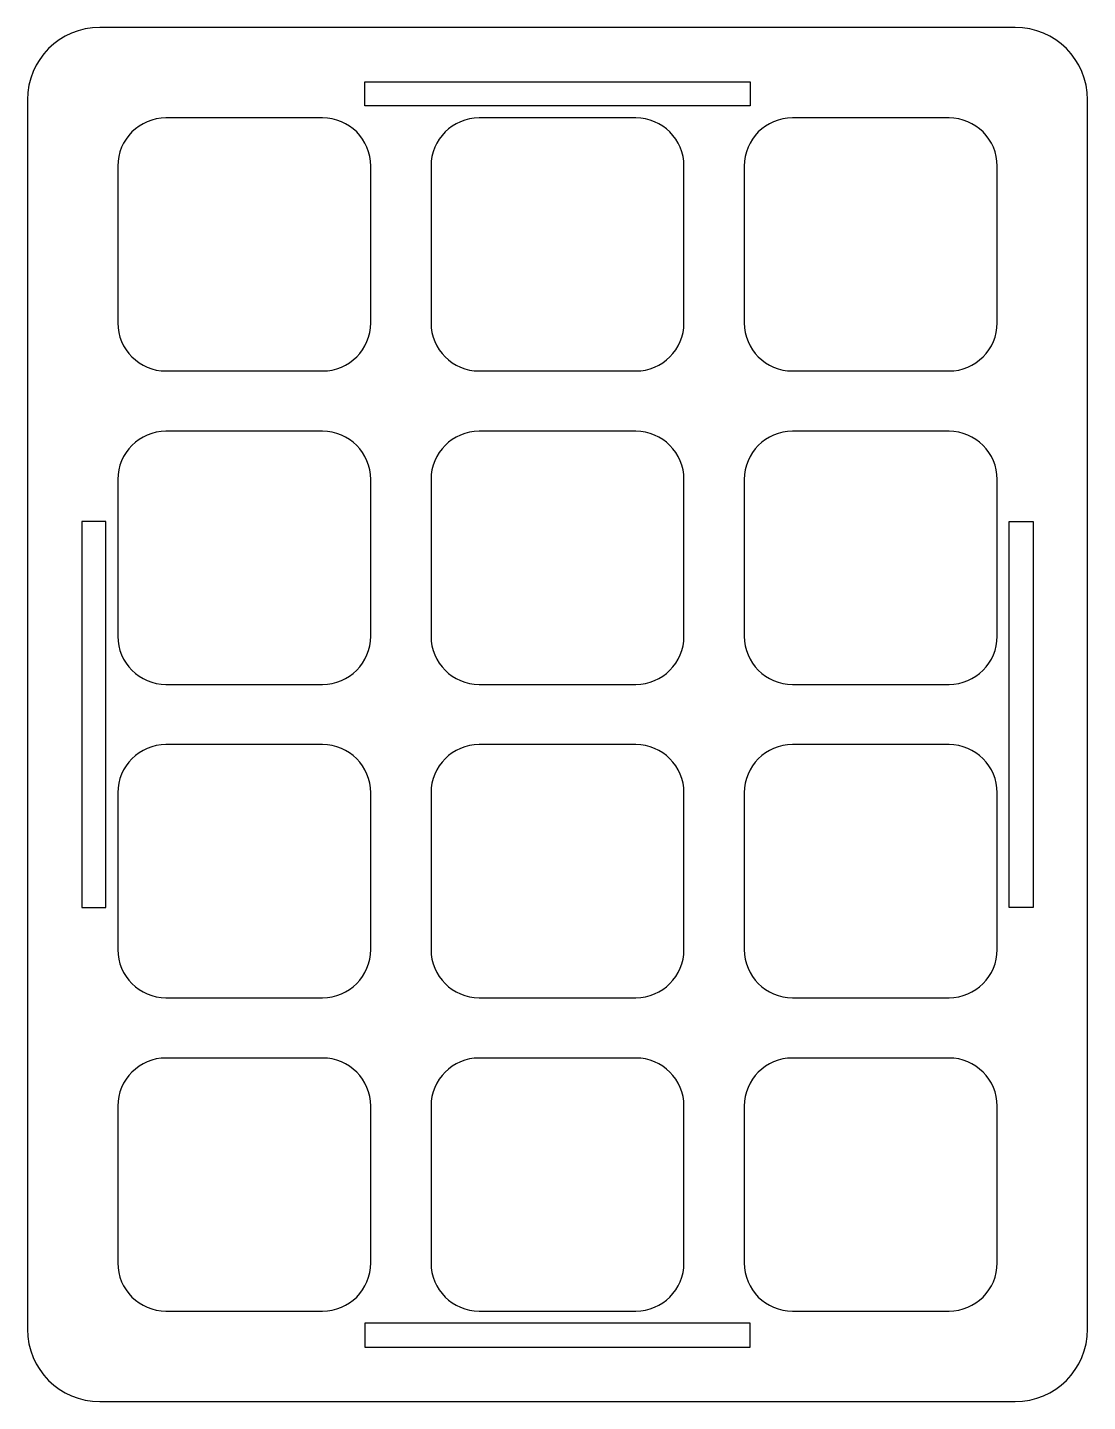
# Model space of a CAD drawing. Extents: x -70 to 70, y -90 to 90.
import ezdxf

# ---------------------------------------------------------------- set-up
doc = ezdxf.new("R2010")
doc.units = 0
doc.header["$MEASUREMENT"] = 0
doc.layers.add('2_FRAME_3', color=7, linetype='Continuous')

msp = doc.modelspace()

# ---------------------------------------------------------------- linework, layer by layer
at = {"layer": '2_FRAME_3', "color": 7, "linetype": 'Continuous', "lineweight": 25}
for p, q in [((60.325, 90.4875), (-60.325, 90.4875)), ((-25.4, 80.16875), (-25.4, 83.34375)), ((-25.4, 83.34375), (25.4, 83.34375)), ((25.4, 83.34375), (25.4, 80.16875)), ((-69.85, 80.9625), (-69.85, -80.9625)), ((25.4, 80.16875), (-25.4, 80.16875)), ((69.85, -80.9625), (69.85, 80.9625)), ((-30.95625, 78.58125), (-51.59375, 78.58125)), ((10.31875, 78.58125), (-10.31875, 78.58125)), ((51.59375, 78.58125), (30.95625, 78.58125)), ((-57.94375, 72.23125), (-57.94375, 51.59375)), ((-24.60625, 51.59375), (-24.60625, 72.23125)), ((-16.66875, 72.23125), (-16.66875, 51.59375)), ((16.66875, 51.59375), (16.66875, 72.23125)), ((24.60625, 72.23125), (24.60625, 51.59375)), ((57.94375, 51.59375), (57.94375, 72.23125)), ((-51.59375, 45.24375), (-30.95625, 45.24375)), ((-10.31875, 45.24375), (10.31875, 45.24375)), ((30.95625, 45.24375), (51.59375, 45.24375)), ((-30.95625, 37.30625), (-51.59375, 37.30625)), ((10.31875, 37.30625), (-10.31875, 37.30625)), ((51.59375, 37.30625), (30.95625, 37.30625)), ((-57.94375, 30.95625), (-57.94375, 10.31875)), ((-24.60625, 10.31875), (-24.60625, 30.95625)), ((-16.66875, 30.95625), (-16.66875, 10.31875)), ((16.66875, 10.31875), (16.66875, 30.95625)), ((24.60625, 30.95625), (24.60625, 10.31875)), ((57.94375, 10.31875), (57.94375, 30.95625)), ((-59.53125, 25.4), (-62.70625, 25.4)), ((-62.70625, 25.4), (-62.70625, -25.4)), ((-59.53125, -25.4), (-59.53125, 25.4)), ((59.53125, 25.4), (62.70625, 25.4)), ((59.53125, -25.4), (59.53125, 25.4)), ((62.70625, 25.4), (62.70625, -25.4)), ((-51.59375, 3.96875), (-30.95625, 3.96875)), ((-10.31875, 3.96875), (10.31875, 3.96875)), ((30.95625, 3.96875), (51.59375, 3.96875)), ((-30.95625, -3.96875), (-51.59375, -3.96875)), ((10.31875, -3.96875), (-10.31875, -3.96875)), ((51.59375, -3.96875), (30.95625, -3.96875)), ((-57.94375, -10.31875), (-57.94375, -30.95625)), ((-24.60625, -30.95625), (-24.60625, -10.31875)), ((-16.66875, -10.31875), (-16.66875, -30.95625)), ((16.66875, -30.95625), (16.66875, -10.31875)), ((24.60625, -10.31875), (24.60625, -30.95625)), ((57.94375, -30.95625), (57.94375, -10.31875)), ((-62.70625, -25.4), (-59.53125, -25.4)), ((62.70625, -25.4), (59.53125, -25.4)), ((-51.59375, -37.30625), (-30.95625, -37.30625)), ((-10.31875, -37.30625), (10.31875, -37.30625)), ((30.95625, -37.30625), (51.59375, -37.30625)), ((-30.95625, -45.24375), (-51.59375, -45.24375)), ((10.31875, -45.24375), (-10.31875, -45.24375)), ((51.59375, -45.24375), (30.95625, -45.24375)), ((-57.94375, -51.59375), (-57.94375, -72.23125)), ((-24.60625, -72.23125), (-24.60625, -51.59375)), ((-16.66875, -51.59375), (-16.66875, -72.23125)), ((16.66875, -72.23125), (16.66875, -51.59375)), ((24.60625, -51.59375), (24.60625, -72.23125)), ((57.94375, -72.23125), (57.94375, -51.59375)), ((-51.59375, -78.58125), (-30.95625, -78.58125)), ((-10.31875, -78.58125), (10.31875, -78.58125)), ((30.95625, -78.58125), (51.59375, -78.58125)), ((-25.4, -80.16875), (-25.4, -83.34375)), ((25.4, -80.16875), (-25.4, -80.16875)), ((25.4, -83.34375), (25.4, -80.16875)), ((-25.4, -83.34375), (25.4, -83.34375)), ((-60.325, -90.4875), (60.325, -90.4875))]:
    msp.add_line(p, q, dxfattribs=at)
for centre, radius, start, end in [((-60.325, 80.9625), 9.525, 90, 180), ((60.325, 80.9625), 9.525, 0, 90), ((-51.59375, 72.23125), 6.35, 90, 180), ((-30.95625, 72.23125), 6.35, 0, 90), ((-10.31875, 72.23125), 6.35, 90, 180), ((10.31875, 72.23125), 6.35, 0, 90), ((30.95625, 72.23125), 6.35, 90, 180), ((51.59375, 72.23125), 6.35, 0, 90), ((-51.59375, 51.59375), 6.35, 180, -90), ((-30.95625, 51.59375), 6.35, -90, 0), ((-10.31875, 51.59375), 6.35, 180, -90), ((10.31875, 51.59375), 6.35, -90, 0), ((30.95625, 51.59375), 6.35, 180, -90), ((51.59375, 51.59375), 6.35, -90, 0), ((-51.59375, 30.95625), 6.35, 90, 180), ((-30.95625, 30.95625), 6.35, 0, 90), ((-10.31875, 30.95625), 6.35, 90, 180), ((10.31875, 30.95625), 6.35, 0, 90), ((30.95625, 30.95625), 6.35, 90, 180), ((51.59375, 30.95625), 6.35, 0, 90), ((-51.59375, 10.31875), 6.35, 180, -90), ((-30.95625, 10.31875), 6.35, -90, 0), ((-10.31875, 10.31875), 6.35, 180, -90), ((10.31875, 10.31875), 6.35, -90, 0), ((30.95625, 10.31875), 6.35, 180, -90), ((51.59375, 10.31875), 6.35, -90, 0), ((-51.59375, -10.31875), 6.35, 90, 180), ((-30.95625, -10.31875), 6.35, 0, 90), ((-10.31875, -10.31875), 6.35, 90, 180), ((10.31875, -10.31875), 6.35, 0, 90), ((30.95625, -10.31875), 6.35, 90, 180), ((51.59375, -10.31875), 6.35, 0, 90), ((-51.59375, -30.95625), 6.35, 180, -90), ((-30.95625, -30.95625), 6.35, -90, 0), ((-10.31875, -30.95625), 6.35, 180, -90), ((10.31875, -30.95625), 6.35, -90, 0), ((30.95625, -30.95625), 6.35, 180, -90), ((51.59375, -30.95625), 6.35, -90, 0), ((-51.59375, -51.59375), 6.35, 90, 180), ((-30.95625, -51.59375), 6.35, 0, 90), ((-10.31875, -51.59375), 6.35, 90, 180), ((10.31875, -51.59375), 6.35, 0, 90), ((30.95625, -51.59375), 6.35, 90, 180), ((51.59375, -51.59375), 6.35, 0, 90), ((-51.59375, -72.23125), 6.35, 180, -90), ((-30.95625, -72.23125), 6.35, -90, 0), ((-10.31875, -72.23125), 6.35, 180, -90), ((10.31875, -72.23125), 6.35, -90, 0), ((30.95625, -72.23125), 6.35, 180, -90), ((51.59375, -72.23125), 6.35, -90, 0), ((-60.325, -80.9625), 9.525, 180, -90), ((60.325, -80.9625), 9.525, -90, 0)]:
    msp.add_arc(centre, radius, start, end, dxfattribs=at)

doc.saveas('drawing.dxf')
